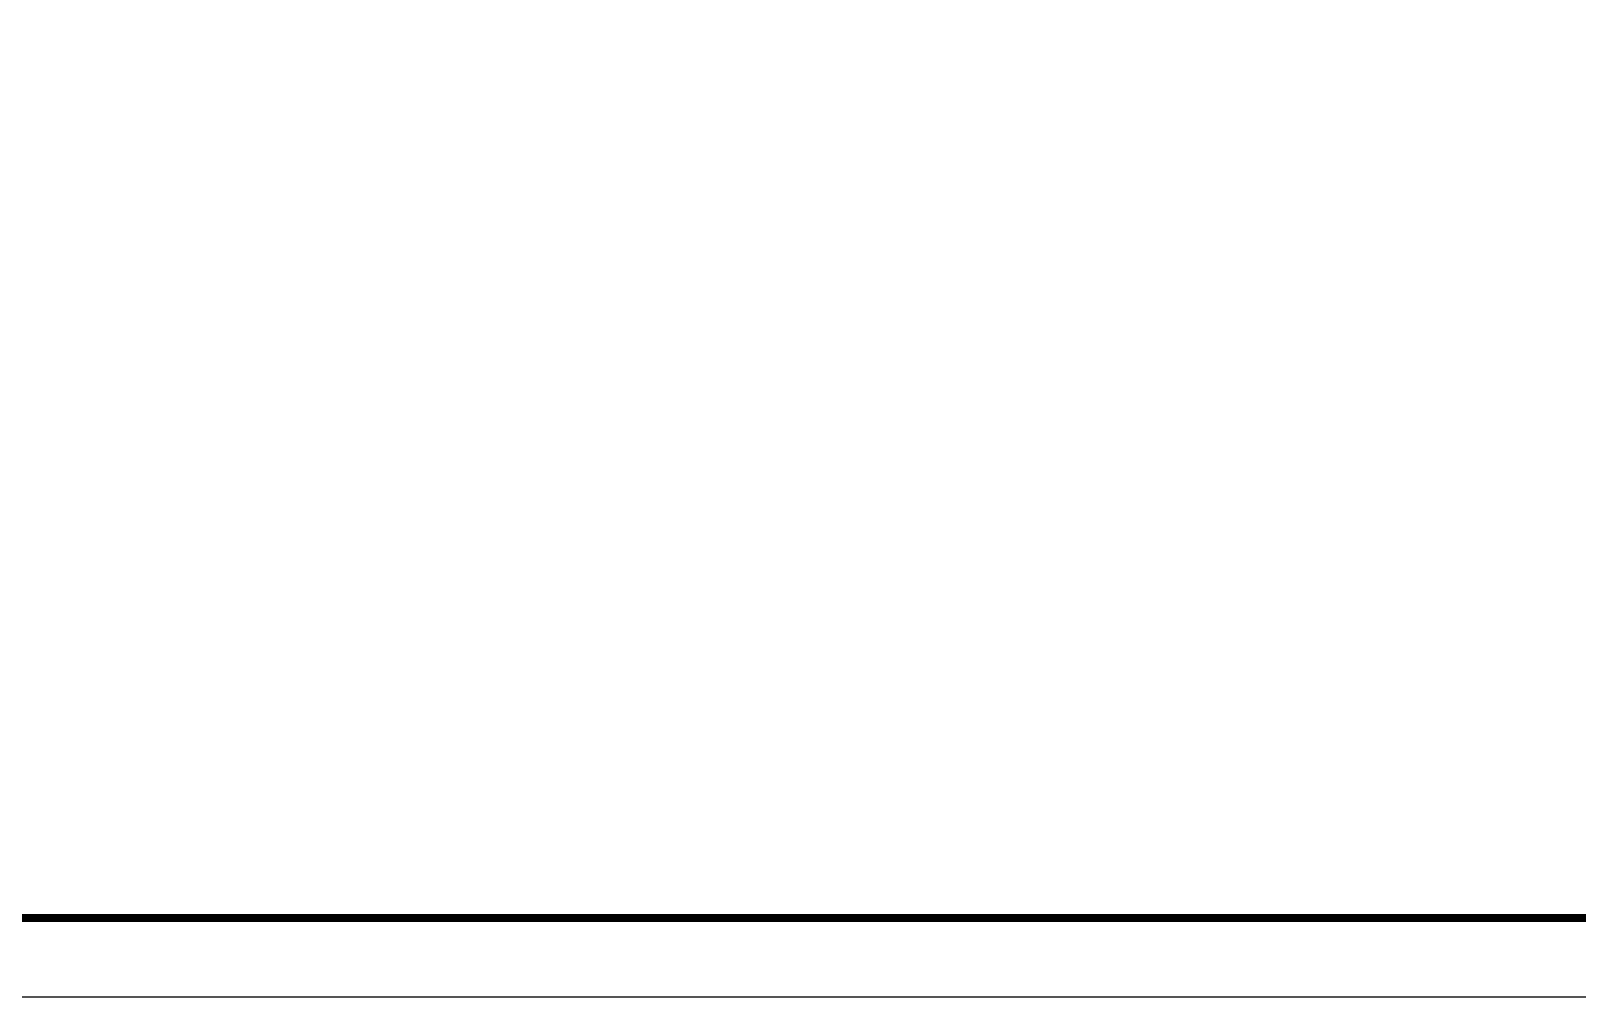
# Model space of a CAD drawing. Extents: x -70335 to 1144202, y 0 to 1100440.
# Drawn here: x 1063317 to 1092633, y 815906 to 834236 of the extents above; entities that cross this region are included whole.
import ezdxf
from ezdxf.enums import TextEntityAlignment as Align

# ---------------------------------------------------------------- set-up
doc = ezdxf.new("R2010")
doc.units = 0
doc.header["$LTSCALE"] = 1000
for name, color, linetype in [('BTTK', 7, 'Continuous'), ('PUB_TITLE', 4, 'Continuous'), ('改过图层标记', 3, 'Continuous')]:
    doc.layers.add(name, color=color, linetype=linetype)
doc.styles.add('HZ(TK)', font='geniso.shx', dxfattribs={"width": 0.9, "bigfont": 'hztxt.shx'})

# ---------------------------------------------------------------- blocks, each defined once
blk = doc.blocks.new('vhtemplate_2019年新竖式图框_A1_1_2', base_point=(-420.5000000000002, 0))
at = {"layer": 'PUB_TITLE', "color": 7}
blk.add_lwpolyline([(-420.5000000000002, 594), (841.0000000000005, 594), (841.0000000000005, 0), (-420.5000000000002, 0)], close=True, dxfattribs=at)
at = {"layer": 'PUB_TITLE', "const_width": 1}
blk.add_lwpolyline([(-395.5000000000002, 10.00000000000023), (831.0000000000005, 10), (831.0000000000005, 584), (-395.5000000000002, 584)], close=True, dxfattribs=at)
at = {"layer": 'BTTK', "color": 4, "style": 'HZ(TK)', "width": 0.9}
for tag, p in [('合作单位', (796.0000000000005, 511.5000003952373)), ('建设单位', (796, 209.5)), ('工程名称', (796.0000000000005, 176.5)), ('子项名称', (805.9999999999995, 160)), ('图纸名称', (796.0000000000005, 141))]:
    blk.add_attdef(tag, text='', height=3.5, dxfattribs=at).set_placement(p, align=Align.MIDDLE_CENTER)
for tag, p in [('注册证书号', (808.5000000000005, 279)), ('注册印章号', (808.5000000000005, 271)), ('设计号', (805.9999999999995, 193)), ('图别', (789.7500000000005, 34)), ('图号', (822.2500000000005, 34)), ('版本号', (789.7500000000005, 26)), ('日期', (822.2500000000005, 26))]:
    blk.add_attdef(tag, text='', height=3.5, dxfattribs=at).set_placement(p, align=Align.MIDDLE)

msp = doc.modelspace()

# ---------------------------------------------------------------- block references
at = {"layer": '改过图层标记', "xscale": 150, "yscale": 150, "zscale": 150}
msp.add_blockref('vhtemplate_2019年新竖式图框_A1_1_2', (929665.1091007966, 815905.5782545123), dxfattribs=at)

doc.saveas('drawing.dxf')
